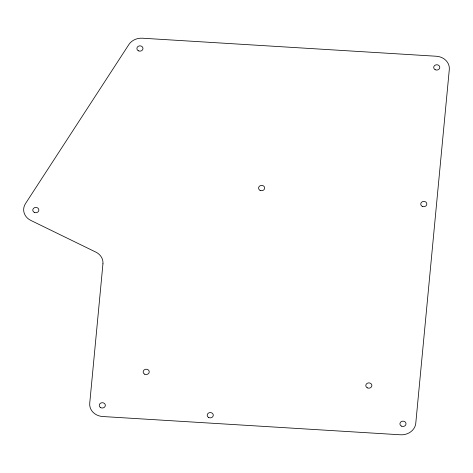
<?xml version="1.0" encoding="UTF-8"?>
<svg xmlns="http://www.w3.org/2000/svg" width="473" height="473" viewBox="0 0 473 473"><rect width="100%" height="100%" fill="white"/><g stroke="black" fill="none" stroke-linecap="round" stroke-linejoin="round"><path stroke-width="0.71" d="M102.948 263.822L89.728 403.28A14.22 12.399 -2.6 0 0 102.724 416.524L400.43 434.793A14.22 12.399 -2.6 0 0 415.773 423.288L449.303 69.49A14.22 12.399 -2.6 0 0 436.307 56.246L142.379 38.207A14.22 12.399 -2.6 0 0 128.857 44.563L25.524 203.55A14.22 12.399 -2.6 0 0 30.816 220.418L95.83 252.103A14.22 12.399 -2.6 0 1 102.948 263.822M34.257 212.371A3.045 2.655 -2.6 0 0 38.875 210.089A3.045 2.655 -2.6 0 0 34.352 207.765A3.045 2.655 -2.6 0 0 34.257 212.371M260.055 190.341A3.045 2.655 -2.6 0 0 264.673 188.053A3.045 2.655 -2.6 0 0 260.15 185.735A3.045 2.655 -2.6 0 0 260.055 190.341M422.229 206.346A3.045 2.655 -2.6 0 0 426.841 204.064A3.045 2.655 -2.6 0 0 422.318 201.74A3.045 2.655 -2.6 0 0 422.229 206.346M401.4 426.108A3.045 2.655 -2.6 0 0 406.017 423.826A3.045 2.655 -2.6 0 0 401.488 421.502A3.045 2.655 -2.6 0 0 401.4 426.108M208.676 417.511A3.045 2.655 -2.6 0 0 213.288 415.229A3.045 2.655 -2.6 0 0 208.764 412.911A3.045 2.655 -2.6 0 0 208.676 417.511M100.725 407.655A3.045 2.655 -2.6 0 0 105.343 405.373A3.045 2.655 -2.6 0 0 100.82 403.049A3.045 2.655 -2.6 0 0 100.725 407.655M144.637 374.167A3.045 2.655 -2.6 0 0 149.249 371.884A3.045 2.655 -2.6 0 0 144.726 369.561A3.045 2.655 -2.6 0 0 144.637 374.167M367.279 387.83A3.045 2.655 -2.6 0 0 371.89 385.548A3.045 2.655 -2.6 0 0 367.367 383.225A3.045 2.655 -2.6 0 0 367.279 387.83M435.178 69.708A3.045 2.655 -2.6 0 0 439.795 67.42A3.045 2.655 -2.6 0 0 435.272 65.103A3.045 2.655 -2.6 0 0 435.178 69.708M138.37 50.794A3.045 2.655 -2.6 0 0 142.982 48.512A3.045 2.655 -2.6 0 0 138.459 46.188A3.045 2.655 -2.6 0 0 138.37 50.794"/></g></svg>
